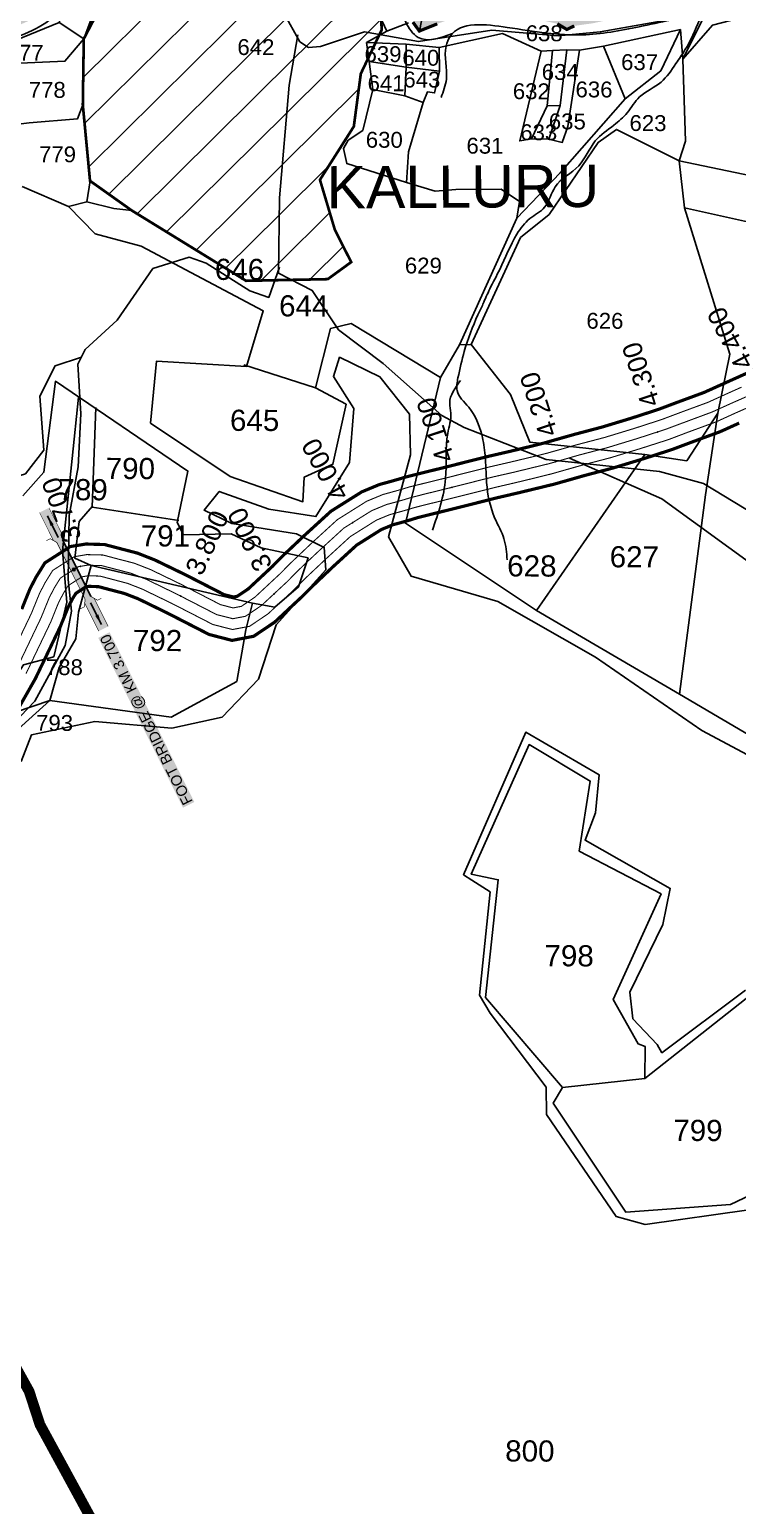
# Model space of a CAD drawing. Header units: inches. Extents: x 177544 to 239871, y 1610424 to 1630335.
# Drawn here: x 180832 to 181500, y 1615940 to 1617335 of the extents above; entities that cross this region are included whole.
import ezdxf
from ezdxf.enums import TextEntityAlignment as Align

# ---------------------------------------------------------------- set-up
doc = ezdxf.new("R2010")
doc.units = ezdxf.units.IN
doc.header["$MEASUREMENT"] = 0
for name, pattern in [('ACAD_ISO02W100', [15, 12, -3]), ('DASHED2', [0.375, 0.25, -0.125]), ('HIDDEN2', [0.1875, 0.125, -0.0625])]:
    doc.linetypes.add(name, pattern=pattern)
for name, color, linetype in [('CANAL1', 7, 'Continuous'), ('CSMark', 72, 'Continuous'), ('PLOT', 7, 'Continuous'), ('PLOT NO', 7, 'Continuous'), ('PLOTS NO', 7, 'Continuous'), ('ROAD', 1, 'Continuous'), ('STREAM', 4, 'Continuous'), ('STRUCTURE', 5, 'Continuous'), ('text2', 7, 'Continuous'), ('VILLAGE BOUNDRY', 5, 'Continuous'), ('wua1', 3, 'Continuous')]:
    doc.layers.add(name, color=color, linetype=linetype)
doc.styles.get("Standard").update_dxf_attribs({"font": 'arial.ttf'})
doc.dimstyles.get("Standard").update_dxf_attribs({"dimtxt": 0.18, "dimasz": 0.18, "dimexe": 0.18, "dimexo": 0.0625, "dimgap": 0.09, "dimtad": 0, "dimtih": 1, "dimtoh": 1, "dimdec": 4, "dimzin": 0, "dimdsep": 46, "dimtxsty": 'Standard', "dimcen": 0.09, "dimadec": 0, "dimazin": 0, "dimtfac": 1, "dimtdec": 4, "dimtofl": 0, "dimtmove": 0, "dimatfit": 3, "dimfxl": 1, "dimtolj": 1, "dimtzin": 0, "dimarcsym": 0})
pattern_1 = [(44.7684, (179073.567, 1616750.192), (-22.40683, 22.58873), [])]

# ---------------------------------------------------------------- blocks, each defined once
blk = doc.blocks.new('SLB')
at = {"layer": 'STRUCTURE'}
h = blk.add_hatch(dxfattribs=at)
h.set_pattern_fill('DOTS', color=6, scale=20, angle=320.3722, style=0)
h.set_pattern_definition([(320.372247934, (-159.4327, -72.9564), (1.2786241598, 0.5641323054), [0, -1.25])])
h.paths.add_polyline_path([(769699.5, 1706871.1), (769699.5, 1706861.1), (769729.1, 1706861.1), (769732.1, 1706863.1), (769792.1, 1706863.1), (769795.1, 1706861.1), (769824.7, 1706861.1), (769824.7, 1706871.1), (769795.1, 1706871.1), (769792.1, 1706869.1), (769732.1, 1706869.1), (769729.1, 1706871.1)])
at = {"layer": 'STRUCTURE', "color": 6, "const_width": 0.628}
for points in [[(769726.1, 1706877.1), (769726.1, 1706873.1), (769732.1, 1706869.1), (769792.1, 1706869.1), (769798.1, 1706873.1), (769798.1, 1706877.1)], [(769726.1, 1706855.1), (769726.1, 1706859.1), (769732.1, 1706863.1), (769792.1, 1706863.1), (769798.1, 1706859.1), (769798.1, 1706855.1)]]:
    blk.add_lwpolyline(points, dxfattribs=at)
at = {"layer": 'STRUCTURE', "color": 6, "linetype": 'ACAD_ISO02W100', "ltscale": 0.5, "const_width": 0.5}
for points in [[(769699.5, 1706871.1), (769729.1, 1706871.1)], [(769795.1, 1706871.1), (769824.7, 1706871.1)], [(769699.5, 1706861.1), (769729.1, 1706861.1)], [(769795.1, 1706861.1), (769824.7, 1706861.1)]]:
    blk.add_lwpolyline(points, dxfattribs=at)
at = {"layer": 'STRUCTURE', "color": 6}
blk.add_lwpolyline([(769732.1, 1706863.1), (769792.1, 1706863.1)], dxfattribs=at)
blk.add_lwpolyline([(769732.1, 1706863.1), (769792.1, 1706863.1)], dxfattribs=at)
at = {"layer": 'STRUCTURE', "color": 0}
blk.add_circle((769762.1, 1706866.1), 1.24, dxfattribs=at)
for points in [[(769703.8, 1706866), (769726.7, 1706866)], [(769818.6, 1706865.8), (769795.7, 1706865.8)]]:
    blk.add_leader(points, dimstyle='Standard', override={"dimasz": 10, "dimgap": 0.09, "dimtad": 0}, dxfattribs=at)

msp = doc.modelspace()

# ---------------------------------------------------------------- hatches: boundary and pattern name
at = {"layer": 'PLOTS NO', "true_color": 0xcd6928}
h = msp.add_hatch(dxfattribs=at)
h.set_pattern_fill('ANSI31', color=32)
h.set_pattern_definition([(45, (0, 0), (-0.088388347648, 0.088388347648), [])])
h.paths.add_polyline_path([(180567.2, 1616489.7), (180543.4, 1616499.2), (180501.2, 1616529.8), (180454.1, 1616552.7), (180400.5, 1616591.4), (180293.4, 1616654.9), (180149, 1616707), (180137.4, 1616784.4), (180286.2, 1616896.9), (180299.6, 1616942.3), (180306.3, 1616950.2), (180425.9, 1617049.3), (180471.1, 1617092.9), (180451.2, 1617106), (180441.2, 1617140.7), (180484.7, 1617214.9), (180490.7, 1617222.7), (180493, 1617229.1), (180494, 1617238.5), (180498.2, 1617249.7), (180498.9, 1617268.5), (180505.2, 1617289.1), (180507.7, 1617303.5), (180502.3, 1617331.6), (180539.4, 1617379.1), (180579, 1617445.9), (180609.9, 1617492.4), (180620.9, 1617500.4), (180630, 1617515.2), (180639.2, 1617522.8), (180642.9, 1617531.8), (180651.4, 1617547.2), (180657.9, 1617557.7), (180671.2, 1617591.5), (180649.8, 1617600.2), (180656.2, 1617627.5), (180679.3, 1617632.4), (180696.2, 1617691.7), (180728.7, 1617716.1), (180743.4, 1617773.1), (180778.5, 1617902.2), (180788.1, 1617962.9), (180673.4, 1618095.5), (180658.4, 1618181.2), (180642.5, 1618267.8), (180620.4, 1618338.4), (180615.1, 1618435.6), (180608, 1618618.5), (180599.2, 1618818.8), (180572.6, 1618946.9), (180506.3, 1619055.6), (180509.5, 1619136.7), (180782.8, 1618988.9), (180809.1, 1618937.1), (180890.9, 1618835.1), (180997.4, 1618768.9), (181053.2, 1618724.1), (181115.5, 1618663), (181124.8, 1618645.9), (181179.4, 1618625.6), (181211.4, 1618604.2), (181228, 1618540.2), (181223.5, 1618467.1), (181200.5, 1618375.4), (181193, 1618355.2), (181181.5, 1618269.2), (181238.3, 1618233.3), (181294.2, 1618197.3), (181337.4, 1618175.3), (181356.6, 1618142.3), (181351.1, 1618115.1), (181405.8, 1618068.9), (181430.4, 1618026), (181489.1, 1617963.9), (181501.4, 1617940.4), (181579, 1617875.4), (181586.5, 1617884.4), (181738.4, 1617825.6), (181737.1, 1617807.9), (181759.4, 1617812.7), (181888.9, 1617750.8), (181897.6, 1617751.2), (181905, 1617743.4), (181885.1, 1617714.6), (181880.3, 1617700.3), (181866.7, 1617658.8), (181848.2, 1617604.4), (181838.8, 1617584.2), (181806.7, 1617512.7), (181762.8, 1617534.1), (181730.1, 1617547.1), (181713.2, 1617546.5), (181689.9, 1617519.3), (181671.3, 1617492.3), (181664.3, 1617465.3), (181661.2, 1617452.7), (181659.7, 1617443.9), (181654.4, 1617428.3), (181642.5, 1617382), (181631.8, 1617388.5), (181588.5, 1617381.5), (181561.7, 1617373.8), (181538.2, 1617370.4), (181515.4, 1617365.9), (181504.5, 1617364.5), (181499.9, 1617358.6), (181487.5, 1617356.1), (181473.1, 1617355.8), (181455.1, 1617358.1), (181448.2, 1617357.3), (181439.2, 1617356.8), (181427.9, 1617354), (181414.3, 1617350.4), (181405.5, 1617350.6), (181394.5, 1617346.8), (181387.7, 1617345), (181375.9, 1617343.5), (181364, 1617340.9), (181346.2, 1617338.4), (181339.1, 1617335), (181330.1, 1617340.4), (181313.6, 1617344.1), (181301.9, 1617352.8), (181293.8, 1617359.9), (181283.4, 1617356), (181275.1, 1617352), (181254.1, 1617349.7), (181239.5, 1617348.7), (181216.7, 1617340.3), (181199.8, 1617333.5), (181193.8, 1617341.8), (181195.6, 1617375.3), (181193.3, 1617390.5), (181197.9, 1617413.6), (181188.5, 1617417.2), (181178.5, 1617430.1), (181151.2, 1617447.3), (181137.6, 1617451), (181113.7, 1617457.7), (181085.3, 1617470.3), (181047.3, 1617467.9), (181035.6, 1617459.5), (181021, 1617467.7), (181008.2, 1617463.8), (180992.3, 1617450.8), (180974.3, 1617444.5), (180947.5, 1617432.9), (180935.7, 1617422.7), (180919.8, 1617416.3), (180899.1, 1617391.1), (180887.6, 1617387.7), (180868.5, 1617376.6), (180841.8, 1617348), (180774.2, 1617318), (180754.6, 1617307.9), (180707.8, 1617272.2), (180700.7, 1617270.4), (180697.9, 1617260.3), (180681.9, 1617241.9), (180678.7, 1617229.4), (180667.9, 1617205.8), (180665.2, 1617164.1), (180602.8, 1617121.2), (180594.4, 1617112.6), (180591.5, 1617108.7), (180589.7, 1617100.3), (180587, 1617091.7), (180587.2, 1617082.7), (180599, 1617051.5), (180604, 1617041.2), (180613.2, 1617024.7), (180617.5, 1617014.8), (180619.9, 1617009.1), (180624.7, 1616972.9), (180631.6, 1616949.1), (180645.1, 1616923.9), (180643, 1616897.4), (180663.4, 1616869.9), (180685.1, 1616850.6), (180702.3, 1616835.3), (180738.2, 1616809.2), (180779.5, 1616771.5), (180761.1, 1616726.6), (180718.6, 1616664.5), (180708.8, 1616645.8), (180676.7, 1616623.4), (180640.9, 1616593.8), (180631.5, 1616570.3), (180617.1, 1616547.5)])
at = {"layer": 'STREAM'}
h = msp.add_hatch(dxfattribs=at)
h.set_pattern_fill('ANSI31', color=11, scale=254.535425, angle=-0.2316)
h.set_pattern_definition(pattern_1)
h.paths.add_polyline_path([(181076.8, 1617282.5), (181084.6, 1617327.3), (181071.4, 1617351), (181046.7, 1617391.3), (180987.1, 1617434.5), (180971, 1617427.6), (180969.2, 1617418.7), (180950.7, 1617418.9), (180925.6, 1617408.2), (180882.8, 1617326.1), (180881.9, 1617263.8), (180888.7, 1617191.9), (180928.1, 1617163.9), (181036.1, 1617097.4), (181063.3, 1617097.9), (181067, 1617108.4), (181067.7, 1617175.9)])
h.paths.add_polyline_path([(180881.2, 1617376.7), (180935.5, 1617376.5), (180935.6, 1617399.5), (180881.3, 1617399.7)], flags=9)
h.paths.add_polyline_path([(180862.2, 1617335.3), (180904.7, 1617335.1), (180904.8, 1617357.7), (180862.3, 1617357.8)], flags=9)
h.paths.add_polyline_path([(181008.5, 1617096.7), (181051.2, 1617096.5), (181051.3, 1617119.5), (181008.6, 1617119.7)], flags=9)
h.paths.add_polyline_path([(181024.1, 1617306.8), (181066.7, 1617306.6), (181066.8, 1617329.6), (181024.2, 1617329.8)], flags=24)
h.paths.add_polyline_path([(181006, 1617428.9), (181060.3, 1617428.7), (181060.4, 1617451.7), (181006.1, 1617451.9)], flags=9)
h = msp.add_hatch(dxfattribs=at)
h.set_pattern_fill('ANSI31', color=11, scale=254.535425, angle=-0.2316)
h.set_pattern_definition(pattern_1)
h.paths.add_polyline_path([(181162.7, 1617373.9), (181158, 1617374.5), (181162.4, 1617384.2), (181161.8, 1617398.7), (181112.1, 1617442.3), (181012.3, 1617445.3), (180989.8, 1617435.6), (180995.4, 1617428.5), (181046.7, 1617391.3), (181071.4, 1617351), (181086.8, 1617323.4), (181095, 1617318.1), (181106.3, 1617319), (181147.9, 1617332.9), (181162.2, 1617330.3), (181164.2, 1617334.6)])
h.paths.add_polyline_path([(181030.9, 1617310.5), (181059.9, 1617310.4), (181059.9, 1617326), (181031, 1617326.1)], flags=24)
h = msp.add_hatch(dxfattribs=at)
h.set_pattern_fill('ANSI31', color=11, scale=254.535425, angle=-0.2316)
h.set_pattern_definition(pattern_1)
h.paths.add_polyline_path([(181144.5, 1617293.2), (181151.9, 1617308.7), (181149.9, 1617322.6), (181161.6, 1617329.2), (181162.2, 1617330.3), (181147.9, 1617332.9), (181106.3, 1617319), (181095, 1617318.1), (181086.8, 1617323.4), (181084.6, 1617327.3), (181076.8, 1617282.5), (181067.7, 1617175.9), (181066.9, 1617104.7), (181079.4, 1617098.3), (181113.3, 1617099), (181135.4, 1617115.1), (181120, 1617145.6), (181105.9, 1617192.9), (181137.9, 1617243.3)])

# ---------------------------------------------------------------- linework, layer by layer
at = {"layer": 'CANAL1', "color": 200, "const_width": 3}
for points in [[(180824.2, 1616787), (180831.9, 1616806.1), (180837.6, 1616817.1), (180846.1, 1616830.8), (180858.6, 1616838.8), (180870, 1616846.2), (180884.9, 1616848.6), (180902.5, 1616848.1), (180917.4, 1616844.2), (180933.5, 1616840), (180950, 1616833.5), (180979.3, 1616819.3), (181015.5, 1616800.7), (181024.2, 1616798.5), (181027.8, 1616799.2), (181038.2, 1616806.2), (181060.9, 1616827.4), (181071.2, 1616837.8), (181090.9, 1616856.4), (181116.3, 1616879.6), (181145.4, 1616897.9), (181162.2, 1616904.9), (181171.1, 1616907.3), (181180.6, 1616910), (181186.8, 1616911.9), (181200.7, 1616915.4), (181223.9, 1616921.1), (181264.2, 1616931.3), (181284.2, 1616935.9), (181303.7, 1616940.6), (181317.3, 1616944), (181346.1, 1616952.2), (181371.9, 1616959), (181399.9, 1616967.5), (181425.5, 1616975.8), (181442.5, 1616982.2), (181468.8, 1616991.9), (181485.4, 1616999.4), (181500.1, 1617006), (181525.5, 1617017.4)], [(180821.3, 1616693.6), (180837.1, 1616721.4), (180860.8, 1616770.9), (180868.2, 1616789.3), (180872.4, 1616797.3), (180875.4, 1616802), (180880.2, 1616805.2), (180884.7, 1616808.1), (180887.6, 1616808.6), (180896.7, 1616808.3), (180907.3, 1616805.5), (180921.1, 1616801.9), (180934, 1616796.9), (180961.5, 1616783.5), (181001.2, 1616763.1), (181022.9, 1616757.5), (181043.3, 1616761.4), (181063.2, 1616774.8), (181088.8, 1616798.7), (181099.2, 1616809.1), (181118.2, 1616827.1), (181140.6, 1616847.6), (181163.9, 1616862.3), (181175.1, 1616866.9), (181181.9, 1616868.7), (181192, 1616871.6), (181197.6, 1616873.4), (181210.4, 1616876.6), (181233.5, 1616882.3), (181273.6, 1616892.4), (181293.4, 1616897), (181313.2, 1616901.8), (181327.6, 1616905.3), (181356.7, 1616913.6), (181382.9, 1616920.5), (181411.9, 1616929.3), (181438.7, 1616938), (181456.5, 1616944.7), (181484, 1616954.8), (181501.9, 1616962.9)]]:
    msp.add_lwpolyline(points, dxfattribs=at)
at = {"layer": 'CANAL1', "color": 5, "const_width": 1}
for points in [[(180810.5, 1616735.3), (180833.3, 1616783), (180841, 1616801.9), (180846.3, 1616812.1), (180853.4, 1616823.6), (180864, 1616830.4), (180873.7, 1616836.6), (180885.6, 1616838.6), (180901, 1616838.2), (180914.9, 1616834.5), (180930.4, 1616830.5), (180946, 1616824.4), (180974.9, 1616810.4), (181011.9, 1616791.3), (181023.9, 1616788.2), (181031.7, 1616789.7), (181044.5, 1616798.4), (181067.9, 1616820.2), (181078.2, 1616830.6), (181097.7, 1616849.1), (181122.3, 1616871.6), (181150, 1616889), (181165.4, 1616895.4), (181173.8, 1616897.7), (181183.5, 1616900.4), (181189.5, 1616902.3), (181203.1, 1616905.7), (181226.3, 1616911.4), (181266.6, 1616921.6), (181286.5, 1616926.2), (181306.1, 1616930.9), (181319.9, 1616934.3), (181348.8, 1616942.5), (181374.7, 1616949.3), (181402.9, 1616957.9), (181428.8, 1616966.3), (181446, 1616972.8), (181472.6, 1616982.6), (181489.5, 1616990.3), (181504.2, 1616996.9)], [(180828.2, 1616726), (180851.6, 1616774.9), (180859.1, 1616793.5), (180863.7, 1616802.2), (180868, 1616809.2), (180874.8, 1616813.6), (180881.1, 1616817.6), (180886.9, 1616818.6), (180898.1, 1616818.3), (180909.8, 1616815.2), (180924.2, 1616811.4), (180938, 1616806), (180965.9, 1616792.5), (181004.8, 1616772.5), (181023.3, 1616767.8), (181039.4, 1616770.8), (181057, 1616782.7), (181081.8, 1616805.8), (181092.2, 1616816.3), (181111.4, 1616834.4), (181134.5, 1616855.6), (181159.3, 1616871.2), (181171.9, 1616876.4), (181179.2, 1616878.4), (181189.2, 1616881.2), (181194.9, 1616883), (181208, 1616886.3), (181231.1, 1616892), (181271.3, 1616902.1), (181291.1, 1616906.7), (181310.9, 1616911.5), (181325, 1616915), (181354.1, 1616923.3), (181380.1, 1616930.1), (181408.9, 1616938.9), (181435.4, 1616947.4), (181453, 1616954.1), (181480.2, 1616964.1), (181497.7, 1616972.1), (181512.4, 1616978.6)]]:
    msp.add_lwpolyline(points, dxfattribs=at)
at = {"layer": 'CANAL1', "color": 1, "linetype": 'HIDDEN2', "ltscale": 4, "const_width": 1}
msp.add_lwpolyline([(180819.4, 1616730.6), (180842.5, 1616779), (180850.1, 1616797.7), (180855, 1616807.2), (180860.7, 1616816.4), (180869.4, 1616822), (180877.4, 1616827.1), (180886.2, 1616828.6), (180899.6, 1616828.2), (180912.3, 1616824.9), (180927.3, 1616821), (180942, 1616815.2), (180970.4, 1616801.4), (181008.3, 1616781.9), (181023.6, 1616778), (181035.6, 1616780.3), (181050.7, 1616790.5), (181074.9, 1616813), (181085.2, 1616823.5), (181104.6, 1616841.8), (181128.4, 1616863.6), (181154.7, 1616880.1), (181168.7, 1616885.9), (181176.5, 1616888), (181186.3, 1616890.8), (181192.2, 1616892.6), (181205.5, 1616896), (181228.7, 1616901.7), (181268.9, 1616911.9), (181288.8, 1616916.4), (181308.5, 1616921.2), (181322.5, 1616924.6), (181351.4, 1616932.9), (181377.4, 1616939.7), (181405.9, 1616948.4), (181432.1, 1616956.9), (181449.5, 1616963.4), (181476.4, 1616973.4), (181493.6, 1616981.2), (181508.3, 1616987.7)], dxfattribs=at)
at = {"layer": 'PLOT'}
for points in [[(181242.4, 1617480.3), (181209.1, 1617446.1), (181207.6, 1617419.6), (181201.2, 1617378.4), (181203.3, 1617351.4), (181199.8, 1617333.5)], [(180750.8, 1617170), (180704.6, 1617187.9), (180683, 1617190.6), (180685.1, 1617228.4), (180697.1, 1617237.3), (180751.9, 1617292.3), (180769.1, 1617309), (180783, 1617310.5), (180859.7, 1617341.7), (180868.5, 1617376.6)], [(181101.6, 1616996.1), (181115.8, 1617052.3), (181135.3, 1617057), (181219.8, 1617006.1), (181237.6, 1617036.9), (181292, 1617156.5), (181332.9, 1617199.4), (181394.3, 1617269.3), (181428, 1617296), (181446.4, 1617334.9), (181448.7, 1617307), (181476.6, 1617339.2), (181614, 1617375), (181692.8, 1617375), (181762.5, 1617368.7), (181813.1, 1617357.5), (181856.7, 1617344.4), (181899.4, 1617361.6), (181966.7, 1617345.8), (181994.6, 1617347.8), (181999.3, 1617362.1)], [(180859.7, 1617341.7), (180882.8, 1617326.1), (180890.7, 1617347.1), (180891, 1617367.1)], [(181606.1, 1617131.7), (181450.2, 1617166.3), (181445.3, 1617210.9), (181451.2, 1617229.5), (181448.7, 1617307), (181473.1, 1617355.8)], [(181446.4, 1617334.9), (181373.7, 1617319.1), (181351, 1617315.5), (181339.1, 1617315.7), (181325.7, 1617315), (181314.8, 1617314.6), (181278.2, 1617331.1), (181218.4, 1617318.1), (181187.5, 1617321), (181149.9, 1617322.6), (181169.1, 1617333.4)], [(181164.6, 1617343), (181169.1, 1617333.4), (181189.5, 1617341.4)], [(181193.8, 1617341.8), (181199.8, 1617333.5), (181216.7, 1617340.3)], [(180882.8, 1617326.1), (180865, 1617304.9), (180801.1, 1617302.3), (180790.7, 1617294.9), (180783, 1617310.5)], [(181149.9, 1617322.6), (181152.5, 1617304.8), (181156, 1617278.3), (181146.5, 1617239.6), (181132.7, 1617230.3), (181128.2, 1617222.5), (181131.2, 1617208.2), (181187.7, 1617190.3), (181214.7, 1617182), (181234.4, 1617183.6), (181277.2, 1617184), (181294.4, 1617172.5), (181292, 1617156.5)], [(181187.5, 1617321), (181187.4, 1617299.5), (181186.2, 1617272.2), (181203.3, 1617266.1)], [(181373.7, 1617319.1), (181394.3, 1617269.3)], [(181152.5, 1617304.8), (181187.4, 1617299.5), (181218.7, 1617295.7)], [(181187.7, 1617190.3), (181189.5, 1617219.2), (181203.3, 1617266.1), (181207.6, 1617276.2), (181214.2, 1617275.1), (181218.7, 1617295.7), (181218.4, 1617318.1)], [(181314.8, 1617314.6), (181294.7, 1617229.7), (181305.9, 1617231.7), (181322, 1617231.4), (181334.8, 1617228.2), (181340.1, 1617243.2), (181351, 1617315.5)], [(181320.7, 1617262.8), (181325.7, 1617315)], [(181339.1, 1617315.7), (181332.8, 1617263.1), (181322, 1617231.4)], [(181186.2, 1617272.2), (181156, 1617278.3)], [(180799.4, 1617262.6), (180808.7, 1617243.8), (180831.2, 1617246.7), (180876.8, 1617250.5), (180881.9, 1617263.8)], [(181305.9, 1617231.7), (181320.7, 1617262.8), (181332.8, 1617263.1)], [(181248.9, 1617037.3), (181295.4, 1617138.2), (181322.3, 1617160.2), (181368.6, 1617228.3), (181386, 1617240.5), (181445.3, 1617210.9)], [(181445.3, 1617210.9), (181617.4, 1617174.9)], [(180824.5, 1617186.5), (180868.4, 1617167.6), (180893.5, 1617141.8), (180937.1, 1617130.3), (181052.4, 1617069.1), (181036.4, 1617016.4), (180951.5, 1617021.6), (180945.8, 1616962.9), (181021.2, 1616912.5), (181089.8, 1616888.6), (181090.9, 1616911.8), (181118.1, 1616924), (181130.7, 1616980.7), (181101.6, 1616996.1), (181034, 1617018.1)], [(180868.4, 1617167.6), (180885.6, 1617172.2), (180888.7, 1617191.9)], [(180885.6, 1617172.2), (180911.3, 1617165.7), (180928.1, 1617163.9)], [(181450.2, 1617166.3), (181493, 1617028.1), (181481.9, 1616972.3), (181470, 1616895.2), (181445.6, 1616706.7)], [(181412.8, 1616933.2), (181304.1, 1616944.9), (181286, 1616990), (181248.9, 1617037.3), (181237.6, 1617036.9)], [(180800.8, 1616655.7), (180850.7, 1616700.8), (180965.3, 1616684.8), (181027.3, 1616718.8), (181035.8, 1616767.5), (181042.1, 1616792.8), (181063.4, 1616789), (181085.7, 1616808.1), (181094.7, 1616835.5), (181050.3, 1616845.1), (181021.9, 1616858.2), (180977.1, 1616857.4), (180971, 1616868.9), (180981.1, 1616917.6), (180856, 1617002.5), (180845.1, 1616916.5), (180825.2, 1616894.2)], [(181219.8, 1617006.1), (181186.6, 1616868.3), (181310.4, 1616785.7), (181445.6, 1616706.7), (181646.5, 1616588.4)], [(180726.9, 1616655.9), (180748.9, 1616639), (180790.9, 1616669.4), (180801.9, 1616697.1), (180825.9, 1616734.5), (180854.5, 1616742), (180866.8, 1616793.6), (180862.6, 1616842.2), (180871.8, 1616929.5), (180877.7, 1616987.5)], [(180894.2, 1616977.8), (180890.6, 1616883.5), (180972.7, 1616870.7)], [(181310.4, 1616785.7), (181412.8, 1616933.2), (181452.4, 1616927.2), (181481.9, 1616972.3)], [(180891, 1616884.3), (180878.4, 1616869.9), (180874.2, 1616835.3), (180889.9, 1616828.4), (180877.7, 1616784.3), (180875.2, 1616759), (180859.7, 1616732), (180850.7, 1616700.8)], [(180889.9, 1616828.4), (181042.1, 1616792.8)], [(180850.7, 1616700.8), (180818.4, 1616689.6), (180773.9, 1616713.6), (180726.9, 1616655.9), (180716, 1616642.9), (180627, 1616546.7), (180634.8, 1616536.5)], [(181335, 1616335), (181326.3, 1616320.2), (181394.9, 1616216.9), (181493.6, 1616224.3), (181589.9, 1616270), (181589.4, 1616288.7), (181508.4, 1616419), (181412.8, 1616343.3), (181335, 1616335), (181262.4, 1616419.9), (181274.3, 1616531.2), (181248.8, 1616536.5), (181303.4, 1616659), (181361.3, 1616624.5), (181350.8, 1616558.3), (181428.2, 1616517.8), (181383, 1616418.2), (181406.4, 1616376.2), (181413.1, 1616373.7), (181412.8, 1616343.3)]]:
    msp.add_lwpolyline(points, dxfattribs=at)
at = {"layer": 'ROAD'}
for points in [[(181429.6, 1617343.1), (181370.7, 1617332.7), (181330.9, 1617329.1), (181268.2, 1617334.3), (181198.9, 1617323.6), (181147.9, 1617332.9), (181106.3, 1617319), (181095, 1617318.1), (181086.8, 1617323.4), (181071.4, 1617351)], [(181536.1, 1616864.5), (181468.2, 1616905.8), (181426.7, 1616917.3), (181319.7, 1616928.6), (181242, 1616958.6), (181221, 1616970), (181165.6, 1617019.3), (181123.4, 1617051.1), (181098.7, 1617088.4), (181066.9, 1617104.7), (181067.7, 1617175.9), (181076.8, 1617282.5), (181085.1, 1617330)], [(181067.6, 1617110.3), (181057.6, 1617081.7), (181039.6, 1617087.9), (180998.5, 1617114), (180982.5, 1617119.8), (180948.1, 1617109.1), (180914.2, 1617060.2), (180884.1, 1617032.4), (180877.2, 1617018.5), (180880.1, 1616971.7), (180877.5, 1616921.7), (180869.1, 1616875.7), (180868.2, 1616815.1), (180871.2, 1616785.2), (180865.2, 1616752.6), (180836.7, 1616700), (180809.7, 1616671.9), (180741.8, 1616629), (180684.3, 1616570.9), (180641, 1616529.1), (180611.8, 1616469.8)], [(180221.5, 1616629.1), (180288.6, 1616717.9), (180401.1, 1616789.4), (180468.6, 1616816.1), (180510.1, 1616843.6), (180570.6, 1616850.2), (180595.9, 1616858.2), (180623.8, 1616868.6), (180658.3, 1616846.6), (180682.5, 1616852.8), (180738.4, 1616875.6), (180780.5, 1616900.1), (180827.7, 1616914.9), (180845.1, 1616937.3), (180841.3, 1616988.4), (180855.8, 1617017.1), (180880.6, 1617025.1)], [(181581.2, 1616611.3), (181466.6, 1616672.3), (181366.3, 1616741.8), (181273.8, 1616794.4), (181192.2, 1616818.1), (181170.6, 1616855.3), (181191.5, 1616932.9), (181190.5, 1616971.2), (181162.6, 1617006.7), (181124.4, 1617025.2), (181118.6, 1617006.9), (181137.9, 1616976.6), (181133.7, 1616925.8), (181102.1, 1616874.6), (181057.6, 1616881.6), (181010.8, 1616898.3), (180996.5, 1616880.7), (181022.7, 1616868), (181083.8, 1616858.1), (181110, 1616845.4), (181111.6, 1616824.3), (181064.6, 1616772.1), (181047.8, 1616720.8), (181013.4, 1616685), (180965.9, 1616674.4), (180893.4, 1616680.9), (180833.3, 1616668.1), (180823.5, 1616643)], [(181341.5, 1616929.9), (181429, 1616891.2), (181522.1, 1616823.6), (181589.7, 1616744.5), (181638.2, 1616673.5), (181663.6, 1616638.1), (181734.4, 1616596.8), (181815.4, 1616534.4), (181846, 1616506.4), (181874.9, 1616478.5), (181899.6, 1616407.1), (181923.2, 1616368.1), (181908.4, 1616145.2), (181909.4, 1616094.4), (181945.3, 1616068.2), (182021.2, 1616056.3), (182107.6, 1616020.6), (182189.2, 1615972.1), (182274.9, 1615926), (182450.3, 1615884.4), (182613.2, 1615818.2), (182719.2, 1615773.1), (182820.7, 1615753.6), (182893.1, 1615731.2)]]:
    msp.add_lwpolyline(points, dxfattribs=at)
at = {"layer": 'STREAM', "color": 11, "const_width": 2.55}
msp.add_lwpolyline([(180928.1, 1617163.9), (180888.7, 1617191.9), (180881.9, 1617263.8), (180882.8, 1617326.1), (180925.6, 1617408.2), (181012.3, 1617445.3), (181112.1, 1617442.3), (181161.8, 1617398.7), (181164.2, 1617334.6), (181144.5, 1617293.2), (181137.9, 1617243.3), (181105.9, 1617192.9), (181120, 1617145.6), (181135.4, 1617115.1), (181113.3, 1617099), (181036.1, 1617097.4), (180928.1, 1617163.9)], dxfattribs=at)
at = {"layer": 'STREAM'}
for points in [[(181319.6, 1616335.2), (181266.8, 1616405.2), (181256.6, 1616422.1), (181266.7, 1616519.7), (181249.3, 1616530.9), (181241.6, 1616536), (181300.3, 1616670.6), (181369.6, 1616630.5), (181366.2, 1616594.4), (181356.4, 1616568.6), (181436.8, 1616523), (181429.7, 1616488.9), (181398.5, 1616425.1), (181401.6, 1616399.9), (181424.5, 1616375.4), (181428.9, 1616367.7), (181507.9, 1616426.9)], [(181511.1, 1616219.2), (181413.1, 1616205.4), (181385.7, 1616212.8), (181319.9, 1616309.4), (181319.6, 1616335.2)]]:
    msp.add_lwpolyline(points, dxfattribs=at)
for points in [[(181231.2, 1617331.1), (181198.6, 1617327.5), (181186.9, 1617342), (181178.3, 1617375.9), (181169.3, 1617409.8), (181148.8, 1617438.1), (181086.4, 1617463.8), (181044.1, 1617459.8), (180997.5, 1617451.2), (180939.9, 1617423.3), (180918.5, 1617401.7), (180894.8, 1617381.6), (180879.1, 1617372.5), (180852.7, 1617346), (180827.2, 1617330.9), (180789, 1617318), (180753.9, 1617300.6), (180707.6, 1617259), (180676.6, 1617219.1), (180667.2, 1617169.3), (180660.2, 1617152.7), (180616.7, 1617124.7), (180596.4, 1617104.7), (180597.4, 1617065.5), (180621.2, 1617019.3), (180638.8, 1616954.3), (180654.3, 1616908.9), (180651.9, 1616888.4), (180684.1, 1616851.4), (180719.8, 1616825.3), (180758.6, 1616794.5), (180776.1, 1616781.9), (180782.9, 1616767.4), (180761.7, 1616714.6), (180719.6, 1616659.7), (180677.9, 1616616.4), (180661, 1616592.2), (180636.2, 1616567.5), (180605.1, 1616526.9), (180587.9, 1616512.9)], [(181981.4, 1617339.4), (181949.8, 1617358.3), (181909.9, 1617373.5), (181870.3, 1617360.3), (181829.2, 1617359.1), (181783.3, 1617369), (181728.3, 1617378.5), (181679.7, 1617378), (181633.3, 1617380.6), (181604.5, 1617378.8), (181577.8, 1617373.2), (181496.4, 1617351), (181467.1, 1617348.4), (181407.6, 1617337.6), (181353.9, 1617329.9), (181282.7, 1617337), (181228.9, 1617328.5), (181225.1, 1617319.3), (181225.3, 1617288.1), (181220.3, 1617270.6)], [(181464.5, 1617344), (181450.7, 1617315.6), (181442.1, 1617302.7), (181428.2, 1617285.3), (181407.9, 1617271.2), (181396.2, 1617256.3), (181383.5, 1617244.5), (181366, 1617229.6), (181350.4, 1617206.2), (181328.1, 1617186.2), (181318.1, 1617166.9), (181304.2, 1617156.2), (181292, 1617141.6), (181275.8, 1617108.2), (181266.3, 1617089.7), (181259.9, 1617075.4), (181255.2, 1617065.4), (181242.2, 1617030.7), (181236.3, 1617005.6), (181235.4, 1616993.7), (181246.4, 1616977.9), (181258.8, 1616951.8), (181262, 1616932.5), (181263.3, 1616906.8), (181271.2, 1616872.8), (181279.7, 1616853.7), (181282.7, 1616833.5)], [(181212.1, 1616861.6), (181224.6, 1616910.4), (181226.7, 1616953.2), (181229.5, 1616972.3), (181228.5, 1616981.8), (181238.6, 1617003.1)], [(177911.3, 1615701.7), (177943.3, 1615661.3), (177959.9, 1615638), (177977.4, 1615619.3), (178001.6, 1615582.9), (178012.2, 1615556.4), (178021.6, 1615547.9), (178033.5, 1615525), (178046.1, 1615511.6), (178080.6, 1615487.6), (178110.7, 1615471.1), (178158.8, 1615479.2), (178186.1, 1615492.1), (178226.4, 1615487), (178264.5, 1615482.4), (178294.8, 1615483.3), (178322.4, 1615503.9), (178355.2, 1615508.9), (178386, 1615504.1), (178402.3, 1615502.7), (178429.7, 1615501.9), (178450.3, 1615511.8), (178465.3, 1615511.2), (178480.8, 1615517.5), (178507.5, 1615514.6), (178525.3, 1615505.6), (178567.1, 1615493.7), (178600.2, 1615491.3), (178629.5, 1615486.5), (178654.5, 1615481.6), (178671, 1615478.4), (178686.5, 1615473.9), (178703, 1615472.4), (178717, 1615468.6), (178735.6, 1615467.4), (178766.8, 1615467.2), (178815.9, 1615488.8), (178846.8, 1615505.3), (178877.5, 1615527.5), (178891.5, 1615539.4), (178918.6, 1615559.2), (178937.8, 1615565.1), (178958.2, 1615590.1), (178966.1, 1615608.9), (178984.9, 1615625.2), (179003.3, 1615638.5), (179040.4, 1615648.3), (179083.8, 1615674.9), (179117.6, 1615694), (179135.9, 1615712.5), (179153.4, 1615748.5), (179160.8, 1615792), (179160.2, 1615806.9), (179151.8, 1615838.7), (179132.8, 1615862.2), (179128.6, 1615882.7), (179120.4, 1615893.4), (179117.9, 1615930.3), (179122.6, 1615961.5), (179129.9, 1615993.6), (179148.6, 1616009.5), (179162.5, 1616024), (179192.7, 1616041.8), (179213.7, 1616052.5), (179235.1, 1616066.8), (179282.3, 1616096.5), (179312.7, 1616114.6), (179334.9, 1616126.8), (179361.6, 1616135.3), (179387.3, 1616153), (179397.7, 1616160.4), (179405.8, 1616163.9), (179415, 1616171.3), (179434.2, 1616191.2), (179457.8, 1616202.7), (179484.4, 1616216.9), (179510.3, 1616221.7), (179530.7, 1616228.2), (179546.2, 1616227.3), (179577.6, 1616238.7), (179585.2, 1616250), (179584.9, 1616269.8), (179588.1, 1616294.3), (179625.2, 1616330), (179664, 1616358.5), (179694.1, 1616380), (179702, 1616387.3), (179728.9, 1616406.6), (179751.5, 1616411.1), (179763.6, 1616437.3), (179790.7, 1616446.5), (179829.3, 1616450.8), (179857.7, 1616455.1), (179881.1, 1616460.9), (179914.2, 1616475.2), (179945, 1616499), (179981.6, 1616519.9), (180007, 1616530.4), (180045.4, 1616549), (180057.9, 1616552.7), (180055.1, 1616580.5), (180055.2, 1616605.5), (180050.2, 1616638.7), (180047, 1616655.8), (180050.6, 1616661.7), (180073.7, 1616669.2), (180107.4, 1616673.8), (180144.8, 1616663.6), (180164.1, 1616656.2), (180191.8, 1616644.3), (180213.2, 1616635.9), (180231.7, 1616632.4), (180241.9, 1616615.9), (180248.1, 1616589.9), (180264.4, 1616561), (180271.1, 1616553.4), (180279.7, 1616533.2), (180305.6, 1616506.5), (180333.1, 1616489.1), (180341.3, 1616464.4), (180345.2, 1616432.5), (180348.9, 1616412), (180341.5, 1616389.4), (180330.9, 1616361.8), (180319.4, 1616332.4), (180309.2, 1616309), (180300.4, 1616280.9), (180282.4, 1616244.5), (180266.2, 1616219.1), (180244.8, 1616166.9), (180245.8, 1616145.7), (180238.4, 1616125.6), (180235.7, 1616076.9), (180234.7, 1616042.7), (180231.2, 1615999.5), (180230.2, 1615959.5), (180232, 1615933.3), (180231.3, 1615908.3), (180240.3, 1615870.8), (180247.9, 1615844.6), (180262.7, 1615818.7), (180273.2, 1615799.1), (180274.6, 1615775.8), (180252.9, 1615713.6), (180249.3, 1615678.2), (180264.2, 1615641.3), (180266.8, 1615612.6), (180267, 1615581.7), (180269.3, 1615551.3), (180275.2, 1615533.9), (180279.9, 1615509.7), (180281.3, 1615487.2), (180288.8, 1615472.9), (180310.8, 1615464.5), (180342.5, 1615453.5), (180362.7, 1615448.5), (180382.7, 1615435.6), (180414.6, 1615419.8), (180427.4, 1615395.2), (180438.4, 1615373.3), (180449.2, 1615354.4), (180464.6, 1615322.1), (180480.7, 1615296.3), (180492.3, 1615273.4), (180506.8, 1615253), (180520.8, 1615228.9), (180531.1, 1615216.3), (180542, 1615202.4), (180563.5, 1615187), (180587.2, 1615169.7), (180616.8, 1615141.6), (180627.3, 1615128.6), (180634.5, 1615105.9), (180667.5, 1615087.6), (180689.2, 1615069.6), (180727.8, 1615035.5), (180743.1, 1615015.1), (180763.1, 1614998.9), (180784.7, 1614987.8), (180802.8, 1614970.4), (180824.1, 1614937.1), (180854.6, 1614903.9), (180873.5, 1614874), (180899.7, 1614859.3), (180924.6, 1614847.7), (180968.8, 1614803.5), (181008.8, 1614739.9), (181022.8, 1614705), (181039.2, 1614619.5), (181040.8, 1614557.8), (181051.3, 1614481.7), (181060, 1614409.5), (181058.2, 1614369.1), (181063.4, 1614328.4), (181084.7, 1614264.2), (181085.1, 1614190.4), (181086.3, 1614132.4), (181097.4, 1614096.6), (181081.4, 1614046.9), (181030.5, 1613971.1), (181017.1, 1613902.1), (181025, 1613845.6), (181021.7, 1613763), (181026.2, 1613709.4), (181023.9, 1613673.9), (180992.9, 1613613.6), (180969.5, 1613557.2), (180924.3, 1613489), (180874.8, 1613455.3), (180841.6, 1613410.1), (180834.3, 1613373.3), (180820.6, 1613359.9), (180814.5, 1613338.1), (180792.1, 1613309.2), (180781.4, 1613281.6), (180770.2, 1613266.1), (180768.6, 1613247.1), (180753.8, 1613223.2), (180748.5, 1613188.2), (180742.9, 1613146.8), (180730.6, 1613116.7), (180727.8, 1613094), (180715.9, 1613055.1), (180709.6, 1612988.7), (180734.4, 1612958.4), (180747.6, 1612929), (180735.4, 1612871), (180723.9, 1612832.5), (180723.2, 1612812.5), (180718.4, 1612778.7), (180716.5, 1612732.1), (180710.9, 1612689.5), (180716.6, 1612646.6), (180725.2, 1612604.9), (180727.6, 1612562.6), (180726.6, 1612518.8), (180732.6, 1612490.4), (180730.3, 1612452.5)], [(180324.2, 1616625.1), (180329.3, 1616601.7), (180335.4, 1616574.5), (180341, 1616536.9), (180345.4, 1616511.8), (180353.9, 1616479.2), (180357.6, 1616427.5), (180348.6, 1616391.8), (180340.8, 1616364.2), (180323, 1616327.6), (180315.6, 1616297.3), (180300.4, 1616250.7), (180270.9, 1616203.6), (180254.3, 1616172.6), (180250.3, 1616131.8), (180246.9, 1616084), (180245.1, 1616029.2), (180239.5, 1615966.1), (180244.1, 1615905), (180257.8, 1615846.9), (180278.2, 1615805.5), (180288.1, 1615768.4), (180271.5, 1615736.9), (180258.3, 1615692.9), (180272.6, 1615620.1), (180270.7, 1615586.6), (180274.7, 1615541.2), (180288, 1615491.1), (180291, 1615480.2), (180349.4, 1615451.6), (180413.2, 1615428.6), (180429.7, 1615404), (180450.5, 1615365.7), (180466.7, 1615324.4), (180489.5, 1615289.8), (180512.4, 1615253.1), (180537.8, 1615216.6), (180586.6, 1615180.9), (180626.6, 1615138.9), (180651.4, 1615133.2), (180699.3, 1615102), (180725.4, 1615082.9), (180750.4, 1615048.6), (180793.4, 1615012.8), (180800.6, 1615000.7), (180801.1, 1614983.6), (180836.1, 1614940.2), (180861.1, 1614905.3), (180888.5, 1614877.9), (180929.3, 1614856.3), (180952, 1614837.2), (180976.6, 1614797.2), (181010.3, 1614758.8), (181031, 1614730.5), (181035, 1614698.8), (181051.9, 1614605.1), (181061.7, 1614512.9), (181076.6, 1614397.8), (181067.7, 1614346.1), (181086.5, 1614286.3), (181093.5, 1614231.5), (181087.9, 1614180.2), (181093.7, 1614132.5), (181105.6, 1614102.4), (181098.2, 1614067.2), (181039, 1613969.8), (181021.3, 1613903.2), (181032.7, 1613815.3), (181031, 1613756), (181034.3, 1613697.9), (181017.4, 1613638.7), (180989.1, 1613610.8)]]:
    msp.add_spline(points, degree=3, dxfattribs=at)
at = {"layer": 'text2', "color": 2, "linetype": 'Continuous'}
for p in [(181424.8, 1616954.5), (181328.3, 1616926.3), (181230.7, 1616902.2), (181136.7, 1616868.8), (180879.4, 1616827.4), (180974.2, 1616799.5), (181062.4, 1616801.4)]:
    msp.add_point(p, dxfattribs=at)
at = {"layer": 'text2', "color": 3, "linetype": 'Continuous'}
msp.add_point((180873.4, 1616824.6), dxfattribs=at)
at = {"layer": 'VILLAGE BOUNDRY', "color": 5, "linetype": 'DASHED2', "ltscale": 50}
for points in [[(180712.6, 1616260.6, 10, 10, 0), (180831.2, 1616047.6, 10, 10, 0), (180841.4, 1616016.2, 10, 10, 0), (180911.9, 1615886.6, 10, 10, 0), (180954.9, 1615826.5, 10, 10, 0), (180995.6, 1615758.6, 10, 10, 0), (181072.7, 1615675.4, 10, 10, 0), (181274.3, 1615450, 10, 10, 0), (181420.8, 1615405.5, 10, 10, 0), (181608.3, 1615323, 10, 10, 0), (181823.6, 1615048.9, 10, 10, 0), (182068.2, 1614752, 10, 10, 0), (182364.2, 1614515.2, 10, 10, 0), (182416.7, 1614551.9, 10, 10, 0), (182592.6, 1614460.3, 10, 10, 0), (182829.3, 1614339, 10, 10, 0), (183094.8, 1614201.1, 10, 10, 0)], [(180713.4, 1616259.9, 10, 10, 0), (180831.2, 1616047.6, 10, 10, 0), (180841.4, 1616016.2, 10, 10, 0), (180911.9, 1615886.6, 10, 10, 0)]]:
    msp.add_lwpolyline(points, format="xyseb", dxfattribs=at)
at = {"layer": 'VILLAGE BOUNDRY', "color": 5, "linetype": 'DASHED2', "ltscale": 50, "const_width": 10}
msp.add_lwpolyline([(180713.4, 1616259.9), (180831.2, 1616047.6), (180841.4, 1616016.2), (180911.9, 1615886.6), (180954.9, 1615826.5), (180995.6, 1615758.6), (181072.7, 1615675.4), (181274.3, 1615450), (181420.8, 1615405.5), (181608.3, 1615323), (181823.6, 1615048.9), (182068.2, 1614752), (182364.2, 1614515.2), (182416.7, 1614551.9), (182592.6, 1614460.3), (182829.3, 1614339), (183094.8, 1614201.1), (183278.8, 1614099.7), (183602.5, 1613927.4), (183809, 1613816.6)], dxfattribs=at)
at = {"layer": 'wua1', "const_width": 3}
for points in [[(181216.7, 1617340.3), (181199.8, 1617333.5), (181193.8, 1617341.8)], [(181346.2, 1617338.4), (181339.1, 1617335), (181330.1, 1617340.4)]]:
    msp.add_lwpolyline(points, dxfattribs=at)

# ---------------------------------------------------------------- block references
at = {"layer": 'STRUCTURE', "color": 0, "rotation": 116.5124907775681}
msp.add_blockref('SLB', (2051856.8, 1689945.8), dxfattribs=at)

# ---------------------------------------------------------------- texts
at = {"layer": 'CSMark', "color": 1}
for s, rotation, p in [('4.400', 117.9165, (181508.1, 1617014.9, 96)), ('4.300', 108.2037, (181418.9, 1616978.7, 96)), ('4.200', 108.2037, (181322.4, 1616950.5, 96)), ('4.100', 108.2037, (181224.8, 1616926.4, 96)), ('4.000', 119.3223, (181126.2, 1616891.4, 96)), ('3.700', 110.1477, (180872.6, 1616851.4, 96)), ('3.800', 65.5963, (180986.2, 1616821.3, 96)), ('3.900', 115.8543, (181053.3, 1616824.5, 96))]:
    msp.add_text(s, height=18, rotation=rotation, dxfattribs=at).set_placement(p, align=Align.MIDDLE_LEFT)
at = {"layer": 'PLOT NO'}
for s, height, p in [('638', 15, (181317.7, 1617331.4)), ('777', 15, (180827.4, 1617313)), ('642', 15, (181045.4, 1617318.3)), ('639', 15, (181165.5, 1617311.7)), ('640', 15, (181201.2, 1617308.3)), ('637', 15, (181407.9, 1617304.1)), ('641', 15, (181168.4, 1617284.2)), ('643', 15, (181202.2, 1617287.6)), ('634', 15, (181332.9, 1617294.8)), ('778', 15, (180848.3, 1617277.9)), ('632', 15, (181305.6, 1617276.6)), ('636', 15, (181364.8, 1617278.3)), ('635', 15, (181339.6, 1617248.1)), ('623', 15, (181415.8, 1617246.5)), ('630', 15, (181166.7, 1617230.7)), ('633', 15, (181312.6, 1617237.8)), ('779', 15, (180858, 1617217)), ('631', 15, (181261.8, 1617225.1)), ('646', 20, (181029.9, 1617108.2)), ('629', 15, (181203.6, 1617111.8)), ('644', 20, (181090.6, 1617073.7)), ('626', 15, (181375.1, 1617059.6)), ('645', 20, (181044.2, 1616965.5)), ('790', 20, (180926.8, 1616920)), ('789', 20, (180882.2, 1616900)), ('791', 20, (180959.9, 1616856.3)), ('627', 20, (181402.9, 1616836.5)), ('628', 20, (181306.1, 1616827.9)), ('792', 20, (180952.5, 1616757.4)), ('788', 15, (180864.5, 1616732.2)), ('793', 15, (180855.2, 1616679.5)), ('798', 20, (181341.3, 1616459.4)), ('799', 20, (181463, 1616294.3)), ('800', 20, (181304.2, 1615991.3))]:
    msp.add_text(s, height=height, rotation=359.7684, dxfattribs=at).set_placement(p, align=Align.MIDDLE_CENTER)
at = {"layer": 'PLOT NO', "color": 1}
msp.add_text('KALLURU', height=40, rotation=0.3357, dxfattribs=at).set_placement((181240.9, 1617186.5), align=Align.MIDDLE_CENTER)
at = {"layer": 'STRUCTURE', "color": 5, "insert": (180977, 1616600.7), "char_height": 10, "width": 177.412, "attachment_point": 1, "rotation": 116.5125, "bg_fill": 1, "box_fill_scale": 1.1, "bg_fill_color": 7, "bg_fill_true_color": 16777215, "bg_fill_transparency": 0}
msp.add_mtext('FOOT BRIDGE @ KM 3.700', dxfattribs=at)

doc.saveas('drawing.dxf')
